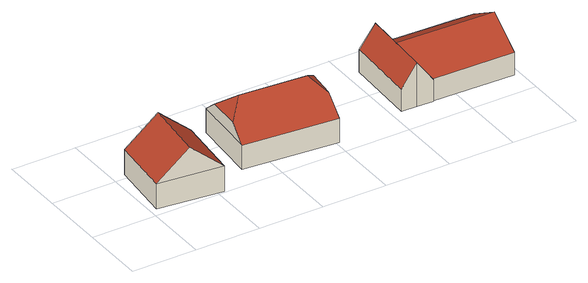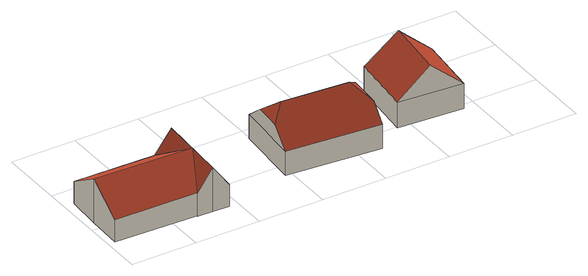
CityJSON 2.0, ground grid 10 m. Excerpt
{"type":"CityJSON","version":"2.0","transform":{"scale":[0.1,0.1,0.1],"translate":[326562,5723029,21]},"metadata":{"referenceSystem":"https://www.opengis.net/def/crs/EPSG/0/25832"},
"CityObjects":{
"building1":{"type":"Building","attributes":{"Geometrietyp2DReferenz":"3000","Gemeindeschluessel":"05170052","function":"31001_1010","roofType":"3100","measuredHeight":8.28},"address":[{"country":"Germany","locality":"Xanten","thoroughfareNumber":"33a","thoroughfareName":"Hartingstraße"}],"geometry":[{"type":"Solid","lod":"2","boundaries":[[[[0,1,2,3]],[[4,5,1,0]],[[6,7,5,4]],[[3,2,7,6]],[[0,8,4]],[[6,9,3]],[[3,9,8,0]],[[4,8,9,6]],[[1,5,7,2]]]],"semantics":{"surfaces":[{"type":"WallSurface"},{"type":"RoofSurface"},{"type":"GroundSurface"}],"values":[[0,0,0,0,0,0,1,1,2]]}}]},
"building2":{"type":"Building","attributes":{"Geometrietyp2DReferenz":"3000","Gemeindeschluessel":"05170052","function":"31001_1010","roofType":"3300","measuredHeight":8.16},"address":[{"country":"Germany","locality":"Xanten","thoroughfareNumber":"33","thoroughfareName":"Hartingstraße"}],"geometry":[{"type":"Solid","lod":"2","boundaries":[[[[10,11,12,13]],[[14,15,11,10]],[[16,17,15,14]],[[13,12,17,16]],[[10,18,19,14]],[[16,20,21,13]],[[18,22,19]],[[20,23,21]],[[13,21,23,22,18,10]],[[14,19,22,23,20,16]],[[11,15,17,12]]]],"semantics":{"surfaces":[{"type":"WallSurface"},{"type":"RoofSurface"},{"type":"GroundSurface"}],"values":[[0,0,0,0,0,0,1,1,1,1,2]]}}]},
"building3":{"type":"Building","attributes":{"Gemeindeschluessel":"05170052","Geometrietyp2DReferenz":"3000","function":"31001_1010"},"address":[{"country":"Germany","locality":"Xanten","thoroughfareNumber":"32","thoroughfareName":"Hartingstraße"}],"children":["building3-1","building3-2"]},
"building3-1":{"type":"BuildingPart","attributes":{"roofType":"5000","measuredHeight":6.96},"parents":["building3"],"geometry":[{"type":"MultiSurface","lod":"2","boundaries":[[[24,25,26,27]],[[28,29,25,24]],[[30,31,29,28]],[[32,33,31,30]],[[34,35,33,32]],[[30,28,24,27,36]],[[27,34,36]],[[32,30,36,34]],[[26,25,29,31,33,35]],[[26,25,37,27]],[[34,37,25,35]]],"semantics":{"surfaces":[{"type":"WallSurface"},{"type":"RoofSurface"},{"type":"GroundSurface"},{"type":"ClosureSurface"}],"values":[0,0,0,0,0,1,1,1,2,3,3]}}]},
"building3-2":{"type":"BuildingPart","attributes":{"roofType":"3100","measuredHeight":6.96},"parents":["building3"],"geometry":[{"type":"MultiSurface","lod":"2","boundaries":[[[38,39,40,41]],[[42,43,39,38]],[[44,45,43,42]],[[46,47,45,44]],[[27,26,47,46]],[[48,35,34]],[[41,40,35,48]],[[44,42,38,46]],[[41,48,34,27,46,38]],[[39,43,45,47,26,35,40]],[[37,25,26,27]],[[37,34,35,25]]],"semantics":{"surfaces":[{"type":"WallSurface"},{"type":"RoofSurface"},{"type":"GroundSurface"},{"type":"ClosureSurface"}],"values":[0,0,0,0,0,0,0,1,1,2,3,3]}}]}
},
"vertices":[
[110,3,47],[110,3,7],[120,102,7],[120,102,47],[10,14,47],[10,14,7],[20,109,47],[20,109,7],[60,9,90],[70,105,90],
[157,33,47],[157,33,9],[303,21,9],[303,21,47],[166,137,47],[166,137,9],[311,125,47],[311,125,9],[159,59,69],[163,111,69],[309,95,73],[305,51,72],[184,83,91],[287,75,91],
[466,149,47],[466,149,11],[466,150,11],[466,150,46],[593,145,46],[593,145,11],[591,90,80],[591,90,11],[588,35,46],[588,35,11],[461,38,46],[461,38,11],[439,95,80],[466,149,46],
[436,38,80],[436,38,11],[461,37,11],[461,37,46],[412,39,46],[412,39,11],[417,152,46],[417,152,11],[442,151,80],[442,151,11],[461,38,47]
]}
